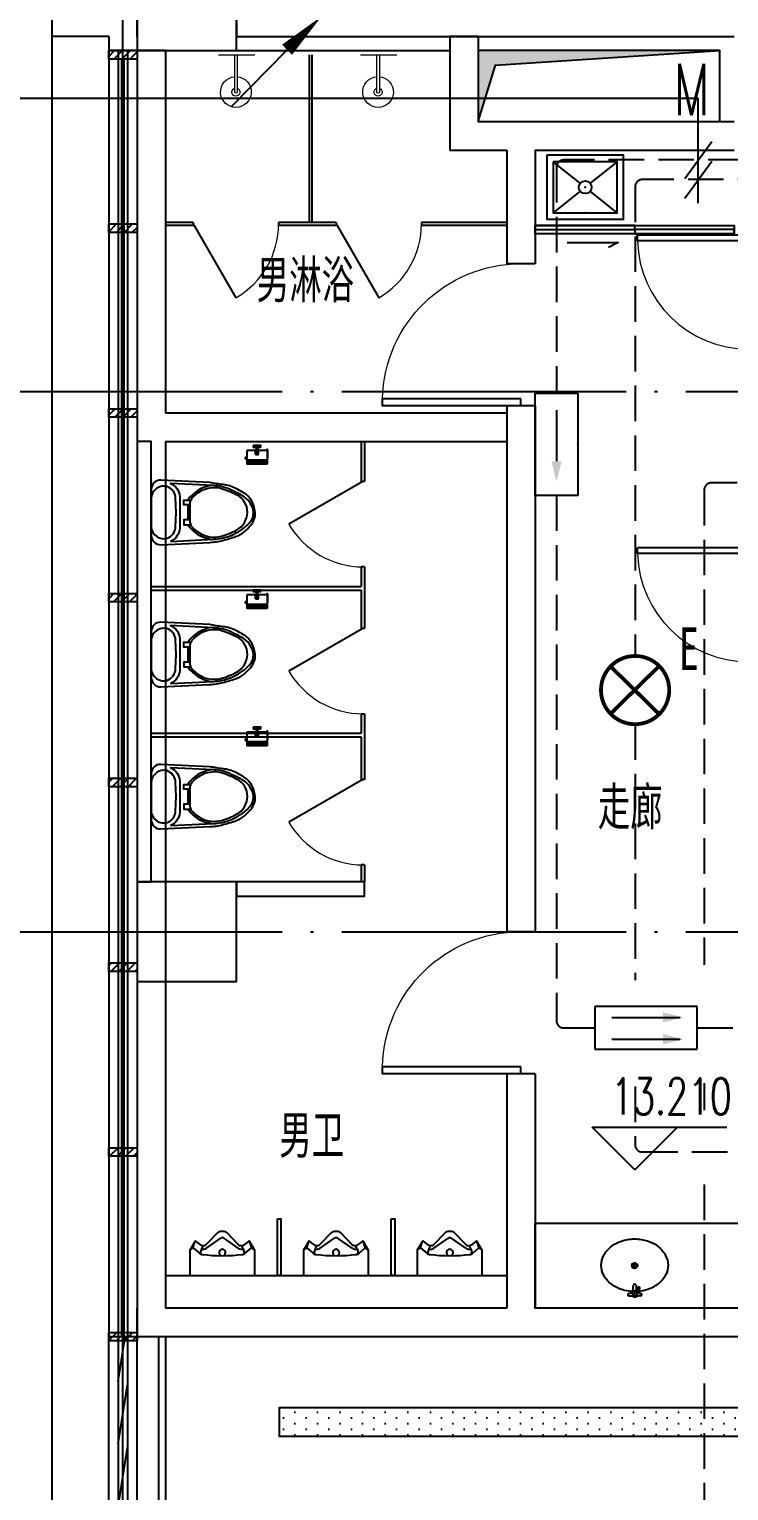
# Model space of a CAD drawing. Extents: x -621157 to 1764546, y -106808 to 741893.
# Drawn here: x 1222 to 6143, y 226066 to 236350 of the extents above; entities that cross this region are included whole.
import ezdxf
from ezdxf.enums import TextEntityAlignment as Align

# ---------------------------------------------------------------- set-up
doc = ezdxf.new("R2010")
doc.units = 0
doc.header["$LTSCALE"] = 1000
doc.header["$MEASUREMENT"] = 0
for name, pattern in [('DASH', [0.35, 0.25, -0.1]), ('XREF-A-101-平面图_t3$0$__DASH', [0.35, 0.25, -0.1]), ('XREF-A-101-平面图_t3$0$DOTE', [2.42, 2, -0.2, 0.02, -0.2])]:
    doc.linetypes.add(name, pattern=pattern)
for name, color, linetype in [('0-底图', 7, 'Continuous'), ('E-EQUIP-LGT', 3, 'Continuous'), ('EQUIP-照明', 3, 'Continuous'), ('SIG_TEXT', 2, 'Continuous'), ('T-EQUP-JT', 7, 'Continuous'), ('TEL_TEXT', 7, 'Continuous'), ('WIRE-应急', 4, 'DASH'), ('WIRE-照明', 4, 'Continuous'), ('XREF-A-101-平面图_t3$0$A-COLUMN', 8, 'Continuous'), ('XREF-A-101-平面图_t3$0$A-CURTWALL', 8, 'Continuous'), ('XREF-A-101-平面图_t3$0$A-DIM_ELEV', 8, 'Continuous'), ('XREF-A-101-平面图_t3$0$A-DOTE', 8, 'Continuous'), ('XREF-A-101-平面图_t3$0$A-PUB_HATCH', 8, 'Continuous'), ('XREF-A-101-平面图_t3$0$A-RAIL', 8, 'Continuous'), ('XREF-A-101-平面图_t3$0$A-ROOM-CH', 8, 'Continuous'), ('XREF-A-101-平面图_t3$0$A-SEE', 8, 'Continuous'), ('XREF-A-101-平面图_t3$0$A-WALL', 8, 'Continuous'), ('XREF-A-101-平面图_t3$0$A-WALL-FILL', 8, 'Continuous'), ('XREF-A-101-平面图_t3$0$A-WINDOW', 8, 'Continuous'), ('XREF-A-101-平面图_t3$0$A-背衬铝板', 8, 'Continuous'), ('XREF-A-101-平面图_t3$0$I-FLOORING', 8, 'Continuous'), ('XREF-A-101-平面图_t3$0$I-FURNITURE', 8, 'Continuous'), ('XREF-A-101-平面图_t3$0$LVTRY', 8, 'Continuous'), ('XREF-A-101-平面图_t3$0$M-HOLE', 8, 'Continuous'), ('XREF-A-101-平面图_t3$0$wipess', 8, 'Continuous'), ('设备-照明', 3, 'Continuous')]:
    doc.layers.add(name, color=color, linetype=linetype)
doc.layers.add('XREF-A-101-平面图_t3$0$-DS-厨卫', color=8, linetype='Continuous', lineweight=20)
doc.styles.add('_TEL_DIM', font='SIMPLEX', dxfattribs={"width": 0.8, "height": 3.5, "bigfont": 'HZTXT'})
doc.styles.get("Standard").update_dxf_attribs({"font": 'romans.shx', "bigfont": 'HZDXC.SHX'})
doc.styles.add('STYLE1', font='simhei.ttf')
doc.styles.add('XREF-A-101-平面图_t3$0$-HZDXCROMANS', font='ROMANS.shx', dxfattribs={"bigfont": 'HZDXC.shx'})
doc.styles.add('XREF-A-101-平面图_t3$0$A-STANDARD', font='SIMPLEX', dxfattribs={"bigfont": 'GBCBIG'})
doc.styles.add('XREF-A-101-平面图_t3$0$hzdxcROMANS', font='ROMANS', dxfattribs={"width": 0.8, "bigfont": 'HZDXC'})

# ---------------------------------------------------------------- blocks, each defined once
blk = doc.blocks.new('XREF-A-101-平面图_t3$0$柱网3F')
at = {"layer": 'XREF-A-101-平面图_t3$0$A-COLUMN'}
for points in [[(100, -3800), (800, -3800), (800, -3100), (100, -3100)], [(100, -10350), (800, -10350), (800, -9650), (100, -9650)]]:
    blk.add_lwpolyline(points, close=True, dxfattribs=at)
blk = doc.blocks.new('XREF-A-101-平面图_t3$0$G$C869EB286')
at = {"layer": 'XREF-A-101-平面图_t3$0$A-WINDOW'}
h = blk.add_hatch(dxfattribs=at)
h.set_pattern_fill('ANSI31', color=256, scale=25)
h.set_pattern_definition([(45, (-143.957, -89940), (-28.0633, 28.0633), [])])
h.paths.add_polyline_path([(0, 60), (200, 60), (200, 0), (0, 0)])
blk.add_lwpolyline([(0, 60), (200, 60), (200, 0), (0, 0)], close=True, dxfattribs=at)
blk = doc.blocks.new('XREF-A-101-平面图_t3$0$ROOM')
at = {"layer": 'XREF-A-101-平面图_t3$0$A-ROOM-CH', "style": 'XREF-A-101-平面图_t3$0$-HZDXCROMANS', "width": 0.6}
for tag, p in [('中文房间名称', (0, -1000)), ('英文房间名称', (0, -1500))]:
    blk.add_attdef(tag, text='', height=300, dxfattribs=at).set_placement(p, align=Align.CENTER)
blk = doc.blocks.new('XREF-A-101-平面图_t3$0$轴网(3)')
at = {"layer": 'XREF-A-101-平面图_t3$0$A-DOTE', "linetype": 'XREF-A-101-平面图_t3$0$DOTE'}
for p, q in [((0, -3300), (0, 43300)), ((-3300, 33800), (69800, 33800)), ((-3300, 30000), (69800, 30000))]:
    blk.add_line(p, q, dxfattribs=at)
blk = doc.blocks.new('XREF-A-101-平面图_t3$0$dgdgd')
at = {"layer": 'XREF-A-101-平面图_t3$0$-DS-厨卫'}
blk.add_line((71084, -3852), (71064, -3852), dxfattribs=at)
for points in [[(71197, -3852), (70941, -3852)], [(71064, -3852), (71064, -4115)], [(71084, -3852), (71084, -4115)]]:
    blk.add_lwpolyline(points, dxfattribs=at)
for centre, radius, start, end in [((71074, -4114), 108, 95.306, 84.694), ((71074, -4114), 28.3, 110.6725, 69.3275), ((71074, -4112), 10.5, 197.2381, 342.7619)]:
    blk.add_arc(centre, radius, start, end, dxfattribs=at)
blk = doc.blocks.new('XREF-A-101-平面图_t3$0$A-VEGA-2-LAY-1-01（B栋办公楼）$0$$TCHSYS$APDOOR2D')
blk.add_line((0.5, 0), (0, 0.866))
at = {"lineweight": 13}
blk.add_arc((0.5, 0), 1, 120, 180, dxfattribs=at)
blk = doc.blocks.new('XREF-A-101-平面图_t3$0$马桶A')
blk.add_wipeout([(227, 298), (227, 304), (226, 310), (225, 316), (223, 322), (221, 328), (219, 333), (215, 338), (212, 343), (207, 347), (203, 351), (198, 355), (193, 358), (187, 361), (181, 363), (175, 364), (169, 365), (163, 365), (-163, 365), (-169, 365), (-175, 364), (-181, 363), (-187, 361), (-193, 358), (-198, 355), (-203, 351), (-207, 347), (-212, 343), (-215, 338), (-219, 333), (-221, 328), (-224, 322), (-225, 316), (-226, 310), (-227, 304), (-227, 298), (-211, -47), (-208, -78), (-203, -108), (-197, -139), (-170, -228), (-164, -243), (-156, -259), (-148, -273), (-137, -287), (-115, -312), (-90, -335), (-82, -342), (-73, -348), (-63, -353), (-53, -357), (-43, -361), (-32, -363), (-22, -365), (-11, -365), (0, -365), (16, -363), (31, -360), (47, -356), (62, -350), (76, -343), (90, -335), (102, -327), (114, -317), (124, -306), (133, -294), (141, -281), (169, -230), (179, -209), (187, -186), (193, -163), (196, -140), (211, -47)]).dxf.layer = 'XREF-A-101-平面图_t3$0$wipess'
at = {"color": 35, "linetype": 'ByBlock'}
blk.add_line((53, 109), (-53, 109), dxfattribs=at)
at = {"color": 0, "linetype": 'Continuous'}
blk.add_lwpolyline([(227, 298, 0.431726), (163, 365), (-163, 365, 0.431435), (-227, 298), (-211, -47, 0.05293), (-197, -139, 0.015625), (-170, -228, 0.092508), (-137, -287, 0.041886), (-90, -335, 0.199313), (0, -365, 0.124065), (90, -335, 0.122705), (141, -281, 0.00916), (169, -230, 0.093585), (196, -140, -0.024039), (211, -47)], format="xyb", close=True, dxfattribs=at)
at = {"color": 35}
for points in [[(-101, 194), (0, 190), (101, 194, 0.31346), (183, 257, 0.214355), (170, 326, 0.233297), (103, 365), (-107, 365, 0.214741), (-170, 326, 0.214469), (-182, 253, 0.149897), (-150, 211, 0.149897), (-101, 194)], [(-204, 229), (-189, -72, 0.039846), (-181, -133, 0.096207), (-126, -263, 0.060028), (-69, -329, 0.204422), (0, -353, 0.133941), (69, -329, 0.129163), (125, -263, -0.000598), (157, -200, 0.056687), (181, -133, 0.051135), (189, -72), (204, 229, -0.272391), (111, 165), (-111, 165, -0.270676), (-204, 229)], [(107, 73, 0.09365), (83, 89, 0.098915), (54, 95), (-55, 95, 0.096282), (-83, 89, 0.096282), (-108, 73, 0.05557), (-140, 34, 0.05557), (-163, -11, 0.092989), (-174, -76, 0.063501), (-167, -129, 0.057856), (-124, -235, 0.268831), (0, -311, 0.294074), (124, -235, 0.034416), (167, -129, 0.087024), (174, -76, 0.134611), (140, 34, 0.061058), (107, 73)]]:
    blk.add_lwpolyline(points, format="xyb", close=True, dxfattribs=at)
at = {"color": 35, "linetype": 'ByBlock'}
for points in [[(-53, 95), (-53, 136), (-87, 136), (-87, 88)], [(53, 95), (53, 136), (86, 136), (86, 88)]]:
    blk.add_lwpolyline(points, dxfattribs=at)
for centre, start, end in [((52, -92), 124.5259, 171.7782), ((-52, -92), 8.2064, 55.4741)]:
    blk.add_arc(centre, 244, start, end, dxfattribs=at)
blk = doc.blocks.new('XREF-A-101-平面图_t3$0$A$C12754C8C')
at = {"layer": 'XREF-A-101-平面图_t3$0$I-FURNITURE', "color": 8}
for p, q in [((110, 122), (55, 122)), ((10, 30), (155, 30)), ((10, 21), (155, 21)), ((10, 14), (155, 14)), ((10, 8), (155, 8)), ((10, 4), (155, 4))]:
    blk.add_line(p, q, dxfattribs=at)
at = {"layer": 'XREF-A-101-平面图_t3$0$I-FURNITURE'}
for p, q in [((77, 120), (77, 80)), ((87, 120), (87, 80)), ((0, 39), (0, 44)), ((10, 49), (5, 49)), ((6, 39), (6, 40)), ((9, 43), (10, 43)), ((10, 96), (10, 0)), ((72, 96), (10, 96)), ((72, 68), (72, 96)), ((72, 93), (77, 93)), ((72, 87), (77, 87)), ((72, 68), (92, 68)), ((77, 80), (87, 80)), ((87, 93), (92, 93)), ((87, 87), (92, 87)), ((92, 68), (92, 96)), ((155, 96), (92, 96)), ((151, 101), (151, 96)), ((155, 96), (155, 0)), ((157, 101), (157, 44)), ((155, 0), (10, 0))]:
    blk.add_line(p, q, dxfattribs=at)
blk.add_lwpolyline([(55, 130), (55, 122, 0.414214), (57, 120), (108, 120, 0.414214), (110, 122), (110, 130)], format="xyb", close=True, dxfattribs=at)
for centre, radius, start, end in [((154, 101), 3, 0, 180), ((5, 44), 5, 90, 180), ((3, 39), 3, 180, 0), ((9, 40), 3, 90, 180), ((154, 44), 3, 286.1013, 360)]:
    blk.add_arc(centre, radius, start, end, dxfattribs=at)
blk = doc.blocks.new('XREF-A-101-平面图_t3$0$SANITARYWARELIB$SYSLIB$00000026')
at = {"color": 0}
for p, q in [((-250, -50, 0), (-39, -219, 0)), ((39, -219, 0), (250, -50, 0)), ((-250, -450, 0), (-39, -281, 0)), ((39, -281, 0), (250, -450, 0))]:
    blk.add_line(p, q, dxfattribs=at)
at = {"color": 0, "elevation": 0}
for points in [[(300, -500), (300, 0), (-300, 0), (-300, -500)], [(250, -450), (250, -50), (-250, -50), (-250, -450)]]:
    blk.add_lwpolyline(points, close=True, dxfattribs=at)
at = {"color": 0}
blk.add_circle((0, -250, 0), 50, dxfattribs=at)
for p in [(0, -50, 0), (0, -250, 0)]:
    blk.add_point(p, dxfattribs=at)
blk = doc.blocks.new('XREF-A-101-平面图_t3$0$URN--02')
blk.add_wipeout([(-457, 0), (0, 0), (0, -178), (-36, -240), (-36, -240), (-36, -241), (-37, -241), (-37, -241), (-37, -241), (-37, -241), (-38, -242), (-38, -242), (-39, -242), (-40, -243), (-41, -243), (-41, -243), (-42, -243), (-43, -243), (-44, -242), (-45, -242), (-45, -242), (-46, -241), (-47, -240), (-48, -239), (-52, -236), (-58, -231), (-64, -226), (-70, -221), (-76, -217), (-79, -214), (-83, -211), (-88, -209), (-84, -211), (-90, -209), (-95, -208), (-100, -208), (-104, -210), (-108, -211), (-112, -214), (-116, -219), (-120, -223), (-181, -285), (-198, -303), (-203, -306), (-211, -309), (-218, -311), (-222, -311), (-235, -311), (-244, -310), (-250, -308), (-257, -304), (-262, -300), (-271, -290), (-282, -279), (-294, -267), (-304, -257), (-314, -246), (-330, -230), (-339, -221), (-345, -215), (-352, -210), (-356, -209), (-361, -208), (-368, -209), (-378, -214), (-395, -228), (-412, -241), (-413, -242), (-415, -243), (-417, -243), (-420, -242), (-421, -240), (-457, -178)]).dxf.layer = 'XREF-A-101-平面图_t3$0$wipess'
at = {"color": 0, "linetype": 'Continuous'}
blk.add_lwpolyline([(-222, -311, 0.202919), (-195, -300), (-113, -216, -0.389432), (-79, -214), (-45, -241, 0.462615), (-36, -240), (0, -178), (0, 0), (-457, 0), (-457, -178), (-421, -240, 0.462594), (-412, -241), (-378, -214, -0.372868), (-345, -215), (-262, -300, 0.202811), (-235, -311)], format="xyb", close=True, dxfattribs=at)
at = {"color": 35}
for points in [[(-457, -178), (-439, -192, 0.359145), (-431, -192)], [(-85, -149, 0.063072), (-372, -149)], [(-237, -140, 5.328794), (-220, -140)], [(-67, -157, 0.147155), (-87, -149)], [(0, -178), (-18, -192, -0.359152), (-26, -192), (-67, -157)]]:
    blk.add_lwpolyline(points, format="xyb", dxfattribs=at)
at = {"color": 39}
for points in [[(-435, -194), (-422, -238)], [(-376, -188), (-383, -165)], [(-341, -193), (-243, -262)], [(-116, -193), (-214, -262)], [(-81, -188), (-74, -165)], [(-22, -194), (-35, -238)]]:
    blk.add_lwpolyline(points, dxfattribs=at)
at = {"color": 35}
blk.add_lwpolyline([(-390, -157), (-431, -192)], dxfattribs=at)
at = {"color": 39}
for points in [[(-370, -149, 0.147155), (-390, -157)], [(-372, -149, 0.460813), (-383, -165)], [(-341, -193, 0.216515), (-377, -186)], [(-376, -188, 0.333711), (-364, -197)], [(-80, -186, 0.216515), (-116, -193)], [(-93, -197, 0.33371), (-81, -188)], [(-74, -165, 0.460816), (-85, -149)], [(-243, -262, 0.319648), (-214, -262)]]:
    blk.add_lwpolyline(points, format="xyb", dxfattribs=at)
blk = doc.blocks.new('XREF-A-101-平面图_t3$0$$lvtry$00000194')
at = {"color": 0}
for p, q in [((-17, -27), (-17, -17)), ((17, -27), (17, -17))]:
    blk.add_line(p, q, dxfattribs=at)
blk.add_lwpolyline([(14, -39, -0.067374), (92, -53, -0.088152), (166, -93, -0.105269), (218, -155, -0.121685), (235, -224, -0.121685), (218, -292, -0.105269), (166, -355, -0.088152), (92, -394, -0.078966), (0, -409, -0.078966), (-92, -394, -0.088152), (-166, -355, -0.105269), (-218, -292, -0.121685), (-235, -224, -0.121685), (-218, -155, -0.105269), (-166, -93, -0.088152), (-92, -53, -0.059935), (-23, -40, -0.059935)], format="xyb", dxfattribs=at)
for centre, radius in [((0, -27), 16.7), ((0, -221), 20), ((0, -221), 15)]:
    blk.add_circle(centre, radius, dxfattribs=at)
for centre, radius, start, end in [((0, -17), 16.7, 0, 180), ((-40, -17), 10.1, 106.6096, 258.1648), ((-64, 250), 259, 274.7069, 282.3732), ((-75, -197), 173, 71.36, 79.1873), ((-29, -63), 6.77, 155.344, 308.3224), ((-171, 35), 166, 324.8411, 338.1337), ((-171, 35), 170, 324.8411, 331.3523), ((-29, -63), 3.37, 155.344, 308.3224), ((100, -178), 170, 132.3141, 138.8253), ((100, -178), 166, 125.5327, 138.8253), ((-12, -42), 10.6, 201.8924, 261.774), ((-381, -99), 372, 2.3982, 6.7627), ((0, -80), 9.9, 201.7837, 338.2163), ((64, 250), 259, 257.6268, 265.2931), ((381, -99), 372, 170.1008, 177.6018), ((75, -197), 173, 100.8127, 110.4191), ((40, -17), 10.1, 281.8352, 73.3904)]:
    blk.add_arc(centre, radius, start, end, dxfattribs=at)
for p in [(0, -27), (0, -221)]:
    blk.add_point(p, dxfattribs=at)
blk = doc.blocks.new('XREF-A-101-平面图_t3$0$G$C5C507F0A')
at = {"layer": 'XREF-A-101-平面图_t3$0$I-FLOORING'}
blk.add_line((200, -12320), (2600, -12320), dxfattribs=at)
at = {"layer": 'XREF-A-101-平面图_t3$0$I-FURNITURE', "color": 251, "ltscale": 0.5}
blk.add_lwpolyline([(2800, -4930), (4200, -4930), (4200, -4990), (2800, -4990)], close=True, dxfattribs=at)
at = {"layer": 'XREF-A-101-平面图_t3$0$LVTRY'}
for p, q in [((700, -3700), (2200, -3700)), ((1210, -3730), (1210, -4910)), ((1230, -3730), (1230, -4910)), ((395, -4910), (200, -4910)), ((395, -4930), (200, -4930)), ((395, -4910), (395, -4930)), ((395, -4910), (395, -4930)), ((1400, -4910), (995, -4910)), ((995, -4910), (995, -4930)), ((1400, -4930), (995, -4930)), ((1400, -4910), (1400, -4930)), ((2600, -4910), (2000, -4910)), ((2000, -4910), (2000, -4930)), ((2000, -4910), (2000, -4930)), ((2600, -4930), (2000, -4930)), ((1575, -6450), (1575, -6733)), ((1600, -6450), (1600, -6733)), ((1575, -7333), (1575, -7471)), ((1600, -7333), (1600, -7483)), ((100, -7471), (1575, -7471)), ((100, -7496), (1575, -7496)), ((1575, -7496), (1575, -7767)), ((1600, -7483), (1600, -7767)), ((1600, -7767), (1575, -7767)), ((1575, -8367), (1575, -8504)), ((1575, -8367), (1600, -8367)), ((100, -8504), (1575, -8504)), ((100, -8529), (1575, -8529)), ((1575, -8529), (1575, -8830)), ((1575, -9430), (1575, -9550)), ((1600, -9430), (1600, -9550))]:
    blk.add_line(p, q, dxfattribs=at)
for points in [[(2800, -4960), (3500, -4960), (3500, -4930), (2800, -4930)], [(3500, -4990), (4200, -4990), (4200, -4960), (3500, -4960)], [(700, -9650), (1600, -9650), (1600, -9550), (700, -9550)], [(987, -11920), (1012, -11920), (1012, -12320), (987, -12320)], [(1787, -11920), (1812, -11920), (1812, -12320), (1787, -12320)], [(5100, -12550), (2800, -12550), (2800, -11950), (5100, -11950)]]:
    blk.add_lwpolyline(points, close=True, dxfattribs=at)
for points in [[(3026, -5050), (3385, -5050), (3316, -5085)], [(1600, -6733), (1575, -6733)], [(1600, -7333), (1575, -7333)], [(1600, -8367), (1600, -8830), (1575, -8830)], [(1600, -9430), (1575, -9430)]]:
    blk.add_lwpolyline(points, dxfattribs=at)
at = {"layer": 'XREF-A-101-平面图_t3$0$LVTRY', "xscale": -1, "rotation": 359.9999999999998}
for p in [(71769, 122), (72769, 122)]:
    blk.add_blockref('XREF-A-101-平面图_t3$0$dgdgd', p, dxfattribs=at)
at = {"layer": 'XREF-A-101-平面图_t3$0$LVTRY'}
for name, p, xscale, yscale, zscale, rotation in [('XREF-A-101-平面图_t3$0$SANITARYWARELIB$SYSLIB$00000026', (3152, -4887, 0), 0.9, 0.9, 0.9, 180), ('XREF-A-101-平面图_t3$0$A-VEGA-2-LAY-1-01（B栋办公楼）$0$$TCHSYS$APDOOR2D', (1588, -7033), -600, -600, 25, 269.9999999994639), ('XREF-A-101-平面图_t3$0$A-VEGA-2-LAY-1-01（B栋办公楼）$0$$TCHSYS$APDOOR2D', (1588, -8067), -600, -600, 25, 269.9999999994639), ('XREF-A-101-平面图_t3$0$A-VEGA-2-LAY-1-01（B栋办公楼）$0$$TCHSYS$APDOOR2D', (1588, -9130), -600, -600, 25, 269.9999999994622)]:
    blk.add_blockref(name, p, dxfattribs=dict(at, xscale=xscale, yscale=yscale, zscale=zscale, rotation=rotation))
at = {"layer": 'XREF-A-101-平面图_t3$0$LVTRY', "xscale": -600, "yscale": -600, "zscale": 25}
for p in [(695, -4920), (1700, -4920)]:
    blk.add_blockref('XREF-A-101-平面图_t3$0$A-VEGA-2-LAY-1-01（B栋办公楼）$0$$TCHSYS$APDOOR2D', p, dxfattribs=at)
at = {"layer": 'XREF-A-101-平面图_t3$0$LVTRY', "extrusion": (0, 0, -1), "xscale": -1, "zscale": -1}
for p in [(-761, -6610), (-761, -7626), (-761, -8592)]:
    blk.add_blockref('XREF-A-101-平面图_t3$0$A$C12754C8C', p, dxfattribs=at)
at = {"layer": 'XREF-A-101-平面图_t3$0$LVTRY'}
for name, p, rotation in [('XREF-A-101-平面图_t3$0$马桶A', (465, -6950), 89.99999999999984), ('XREF-A-101-平面图_t3$0$马桶A', (465, -7950), 89.99999999999984), ('XREF-A-101-平面图_t3$0$马桶A', (465, -8950), 89.99999999999984), ('XREF-A-101-平面图_t3$0$$lvtry$00000194', (3501, -12471), 180.3060095053976)]:
    blk.add_blockref(name, p, dxfattribs=dict(at, rotation=rotation))
blk.add_lwpolyline([(100, -9550), (100, -6450), (0, -6450), (0, -9550)], close=True, dxfattribs=at)
at = {"layer": 'XREF-A-101-平面图_t3$0$LVTRY', "rotation": 179.9999999999999}
for p in [(371, -12320), (1171, -12320), (1971, -12320)]:
    blk.add_blockref('XREF-A-101-平面图_t3$0$URN--02', p, dxfattribs=at)
blk = doc.blocks.new('XREF-A-101-平面图_t3$0$DOOR2DLIB$SYSLIB$00000107')
at = {"color": 0}
for p, q in [((0.45, 0.975), (0.5, 0.975)), ((0.45, 0), (0.45, 0.975)), ((0.5, 0), (0.5, 0.975)), ((0.5, 0), (0.45, 0))]:
    blk.add_line(p, q, dxfattribs=at)
at = {"color": 0, "lineweight": 13}
blk.add_arc((0.475, 0), 0.975, 91.4693, 180, dxfattribs=at)
blk = doc.blocks.new('XREF-A-101-平面图_t3$0$WINDOW2DLIB$SYSLIB$00000012')
at = {"color": 0}
for points in [[(-0.5, 0.5), (-0.5, -0.5)], [(0.5, 0.5), (-0.5, 0.5)], [(0.5, -0.5), (0.5, 0.5)], [(-0.5, 0.1667), (0.5, 0.1667)], [(-0.3839, -0.1667), (-0.448, 0.1667)], [(-0.3159, -0.1667), (-0.38, 0.1667)], [(-0.2479, -0.1667), (-0.312, 0.1667)], [(-0.1799, -0.1667), (-0.244, 0.1667)], [(-0.1119, -0.1667), (-0.176, 0.1667)], [(-0.0439, -0.1667), (-0.108, 0.1667)], [(0.0241, -0.1667), (-0.04, 0.1667)], [(0.0921, -0.1667), (0.028, 0.1667)], [(0.16, -0.1667), (0.0959, 0.1667)], [(0.228, -0.1667), (0.1639, 0.1667)], [(0.296, -0.1667), (0.2319, 0.1667)], [(0.364, -0.1667), (0.2999, 0.1667)], [(0.432, -0.1667), (0.3679, 0.1667)], [(0.5, -0.1667), (0.4359, 0.1667)], [(-0.4519, -0.1667), (-0.5, 0.0836)], [(-0.5, -0.1667), (0.5, -0.1667)], [(0.5, -0.5), (-0.5, -0.5)]]:
    blk.add_lwpolyline(points, dxfattribs=at)
blk = doc.blocks.new('XREF-A-101-平面图_t3')
at = {"layer": 'XREF-A-101-平面图_t3$0$A-PUB_HATCH'}
h = blk.add_hatch(dxfattribs=at)
h.set_pattern_fill('DOTS', color=256, scale=50, angle=270)
h.set_pattern_definition([(270, (200100, 465855), (79.375, -39.6875), [0, -79.375])])
h.paths.add_polyline_path([(207400, 226450), (207400, 226650), (201100, 226650), (201100, 226450)])
at = {"layer": 'XREF-A-101-平面图_t3$0$A-CURTWALL'}
for p, q in [((199900, 236200), (199900, 227150)), ((199967, 236200), (199967, 227150)), ((200033, 236200), (200033, 227150)), ((200100, 227150), (199900, 227150))]:
    blk.add_line(p, q, dxfattribs=at)
at = {"layer": 'XREF-A-101-平面图_t3$0$A-RAIL'}
for points in [[(200250, 227150), (200250, 220350)], [(200300, 227150), (200300, 220350)]]:
    blk.add_lwpolyline(points, dxfattribs=at)
at = {"layer": 'XREF-A-101-平面图_t3$0$A-SEE'}
blk.add_lwpolyline([(199500, 236300), (199500, 215500)], dxfattribs=at)
at = {"layer": 'XREF-A-101-平面图_t3$0$A-WALL'}
for p, q in [((200200, 227150), (200100, 227150)), ((202800, 227150), (200200, 227150)), ((205300, 227150), (202800, 227150))]:
    blk.add_line(p, q, dxfattribs=at)
at = {"layer": 'XREF-A-101-平面图_t3$0$A-WALL-FILL', "color": 171}
for p, q in [((199500, 240500), (199500, 236300)), ((199900, 236300), (199500, 236300)), ((199900, 236300), (199900, 236200))]:
    blk.add_line(p, q, dxfattribs=at)
at = {"layer": 'XREF-A-101-平面图_t3$0$A-背衬铝板', "color": 6, "linetype": 'XREF-A-101-平面图_t3$0$__DASH', "ltscale": 0.5, "const_width": 30}
blk.add_lwpolyline([(200000, 227150), (200000, 236140)], dxfattribs=at)
at = {"layer": 'XREF-A-101-平面图_t3$0$M-HOLE'}
blk.add_lwpolyline([(207400, 226450), (207400, 226650), (201100, 226650), (201100, 226450)], close=True, dxfattribs=at)
at = {"layer": 'XREF-A-101-平面图_t3$0$A-COLUMN'}
blk.add_blockref('XREF-A-101-平面图_t3$0$柱网3F', (200000, 240000), dxfattribs=at)
at = {"layer": 'XREF-A-101-平面图_t3$0$A-DOTE'}
blk.add_blockref('XREF-A-101-平面图_t3$0$轴网(3)', (200000, 200000), dxfattribs=at)
at = {"layer": 'XREF-A-101-平面图_t3$0$A-ROOM-CH'}
ref = blk.add_blockref('XREF-A-101-平面图_t3$0$ROOM', (201284, 235428), dxfattribs=at)
ref.add_attrib('中文房间名称', '男淋浴', dxfattribs={"height": 300, "style": 'XREF-A-101-平面图_t3$0$-HZDXCROMANS', "width": 0.8}).set_placement((201284, 234428), align=Align.CENTER)
ref = blk.add_blockref('XREF-A-101-平面图_t3$0$ROOM', (203569, 231720), dxfattribs=at)
ref.add_attrib('中文房间名称', '走廊', dxfattribs={"height": 300, "style": 'XREF-A-101-平面图_t3$0$-HZDXCROMANS', "width": 0.8}).set_placement((203569, 230720), align=Align.CENTER)
ref = blk.add_blockref('XREF-A-101-平面图_t3$0$ROOM', (201328, 229409), dxfattribs=at)
ref.add_attrib('中文房间名称', '男卫', dxfattribs={"height": 300, "style": 'XREF-A-101-平面图_t3$0$-HZDXCROMANS', "width": 0.8}).set_placement((201328, 228409), align=Align.CENTER)
at = {"layer": 'XREF-A-101-平面图_t3$0$A-WINDOW', "rotation": 180}
for p in [(200100, 236200), (200100, 234980), (200100, 233680), (200100, 232380), (200100, 231080), (200100, 229780), (200100, 228480), (200100, 227180)]:
    blk.add_blockref('XREF-A-101-平面图_t3$0$G$C869EB286', p, dxfattribs=at)
at = {"layer": 'XREF-A-101-平面图_t3$0$A-WINDOW', "xscale": 6500.000000861066, "yscale": 200, "zscale": 6500.000000861066, "rotation": 270.0000000000052}
blk.add_blockref('XREF-A-101-平面图_t3$0$WINDOW2DLIB$SYSLIB$00000012', (200000, 223900), dxfattribs=at)
blk.add_blockref('XREF-A-101-平面图_t3$0$G$C5C507F0A', (200100, 239900))
at = {"layer": 'XREF-A-101-平面图_t3$0$A-PUB_HATCH'}
h = blk.add_hatch(color=256, dxfattribs=at)
h.dxf.hatch_style = 1
h.paths.add_polyline_path([(204200, 236200), (202500, 236200), (202500, 235700), (202622, 236096)])
at = {"layer": 'XREF-A-101-平面图_t3$0$A-CURTWALL'}
for q in [(199900, 236200), (200100, 227150)]:
    blk.add_line((200100, 236200), q, dxfattribs=at)
at = {"layer": 'XREF-A-101-平面图_t3$0$A-DIM_ELEV'}
for p, q in [((203602, 228324), (203302, 228624)), ((203302, 228624), (204248, 228624)), ((203602, 228324), (203902, 228624))]:
    blk.add_line(p, q, dxfattribs=at)
at = {"layer": 'XREF-A-101-平面图_t3$0$A-WALL'}
for p, q in [((202300, 236300), (202300, 235500)), ((202500, 236300), (202300, 236300)), ((202500, 236300), (202500, 235700)), ((200100, 236200), (200100, 233650)), ((200300, 236200), (200100, 236200)), ((200300, 236200), (200300, 233650)), ((202500, 235700), (202800, 235700)), ((202800, 235700), (204300, 235700)), ((202300, 235500), (202700, 235500)), ((202700, 235500), (202700, 234700)), ((202900, 235500), (202900, 234700)), ((202900, 235500), (204300, 235500)), ((202700, 233700), (202700, 230000)), ((202900, 233700), (202900, 230000)), ((200100, 233650), (200100, 233450)), ((200300, 233650), (202700, 233650)), ((202700, 233650), (202700, 233450)), ((200100, 233450), (200100, 227350)), ((200300, 233450), (202700, 233450)), ((200300, 233450), (200300, 227350)), ((202700, 229000), (202700, 227350)), ((202900, 229000), (202900, 227350)), ((200100, 227150), (200100, 227350)), ((202700, 227350), (200300, 227350)), ((205200, 227350), (202900, 227350))]:
    blk.add_line(p, q, dxfattribs=at)
for points in [[(202900, 234700), (202700, 234700)], [(202900, 233700), (202700, 233700)], [(202900, 230000), (202700, 230000)], [(202900, 229000), (202700, 229000)]]:
    blk.add_lwpolyline(points, dxfattribs=at)
at = {"layer": 'XREF-A-101-平面图_t3$0$A-WALL-FILL', "color": 171}
for p, q in [((200100, 236300), (200100, 236500)), ((200800, 236500), (200800, 236300)), ((200100, 236300), (200100, 236200)), ((200800, 236300), (204300, 236300)), ((200100, 236200), (199900, 236200))]:
    blk.add_line(p, q, dxfattribs=at)
at = {"layer": 'XREF-A-101-平面图_t3$0$M-HOLE'}
blk.add_lwpolyline([(202500, 235700), (204200, 235700), (204200, 236200), (202500, 236200)], close=True, dxfattribs=at)
blk.add_lwpolyline([(204200, 236200), (202500, 236200), (202500, 235700), (202622, 236096), (204200, 236200)], dxfattribs=at)
at = {"layer": 'XREF-A-101-平面图_t3$0$A-WINDOW', "rotation": 270.0000000000008}
for p, xscale, yscale, zscale in [((204400, 234500), -800, -800, -800), ((202800, 234200), 1000, -1000, 1000), ((204400, 232300), -800, -800, -800), ((202800, 229500), 1000, -1000, 1000)]:
    blk.add_blockref('XREF-A-101-平面图_t3$0$DOOR2DLIB$SYSLIB$00000107', p, dxfattribs=dict(at, xscale=xscale, yscale=yscale, zscale=zscale))
at = {"layer": 'XREF-A-101-平面图_t3$0$A-DIM_ELEV', "color": 7, "style": 'XREF-A-101-平面图_t3$0$A-STANDARD', "width": 0.705882}
blk.add_text('13.210', height=255, dxfattribs=at).set_placement((203435, 228714))
at = {"layer": 'XREF-A-101-平面图_t3$0$M-HOLE', "style": 'XREF-A-101-平面图_t3$0$hzdxcROMANS', "width": 0.7}
blk.add_text('M', height=360, dxfattribs=at).set_placement((203871, 235746))
blk = doc.blocks.new('HC002633132082')
at = {"layer": 'EQUIP-照明', "color": 0, "linetype": 'Continuous', "const_width": 0.267}
blk.add_lwpolyline([(-2.37, 0, 1), (2.43, 0, 1)], format="xyb", close=True, dxfattribs=at)
for points in [[(-1.7, 1.67), (1.7, -1.67)], [(-1.7, -1.67), (-1.7, -1.67), (1.7, 1.67)]]:
    blk.add_lwpolyline(points, dxfattribs=at)
at = {"layer": 'EQUIP-照明', "color": 0}
blk.add_point((0, 0), dxfattribs=at)
at = {"color": 0, "width": 0.7}
blk.add_attdef('PSFHATT', (4.48, -2.4), '', height=0.025, dxfattribs=at)
at = {"layer": 'EQUIP-照明', "color": 0, "style": 'STYLE1', "width": 0.7}
blk.add_text('E', height=3, dxfattribs=at).set_placement((3.81, 1.42), align=Align.CENTER)
at = {"layer": 'EQUIP-照明', "color": 0, "style": '_TEL_DIM', "flags": 1}
blk.add_attdef('A', text='', height=0.0001, dxfattribs=at).set_placement((0.03, 0), align=Align.MIDDLE_CENTER)
blk = doc.blocks.new('HC002631130701')
at = {"layer": 'WIRE-照明', "color": 0}
for p, q in [((-3.6, 3), (3.6, 3)), ((-3.6, 0), (-3.6, 3)), ((3.6, 3), (3.6, 0)), ((-2.4, 1.5), (1.2, 1.5)), ((3.6, 0), (-3.6, 0))]:
    blk.add_line(p, q, dxfattribs=at)
for p in [(0, 3), (-3.6, 1.5), (3.6, 1.5), (0, 0)]:
    blk.add_point(p, dxfattribs=at)
blk.add_solid([(1.2, 1.86), (2.64, 1.5), (1.2, 1.14)], dxfattribs=at)
at = {"color": 0, "width": 0.7}
blk.add_attdef('PSFHATT', (3.62, 0), '', height=0.025, dxfattribs=at)
at = {"layer": 'TEL_TEXT', "color": 0, "style": '_TEL_DIM', "flags": 1}
blk.add_attdef('A', text='', height=0.0001, dxfattribs=at).set_placement((0, 3), align=Align.MIDDLE_CENTER)
blk = doc.blocks.new('HC002651110953')
at = {"layer": 'E-EQUIP-LGT', "color": 0}
for p, q in [((-7.2, 1.5), (-7.2, -1.5)), ((0, 1.5), (-7.2, 1.5)), ((0, -1.5), (0, 1.5)), ((-6, 0.74), (-1.2, 0.74)), ((-6, -0.8), (-1.2, -0.8)), ((-7.2, -1.5), (0, -1.5))]:
    blk.add_line(p, q, dxfattribs=at)
for p in [(-7.2, 0), (0, 0)]:
    blk.add_point(p, dxfattribs=at)
for points in [[(-2.4, 0.38), (-0.96, 0.74), (-2.4, 1.1)], [(-2.4, -1.16), (-0.96, -0.8), (-2.4, -0.44)]]:
    blk.add_solid(points, dxfattribs=at)
at = {"color": 0, "width": 0.7}
blk.add_attdef('PSFHATT', (0.02, -1.5), '', height=0.025, dxfattribs=at)
at = {"layer": 'E-EQUIP-LGT', "color": 0, "style": '_TEL_DIM', "flags": 1}
for tag in ['A', 'REMARK']:
    blk.add_attdef(tag, text='', height=0.0001, dxfattribs=at).set_placement((-3.6, -1.5), align=Align.MIDDLE_CENTER)
blk = doc.blocks.new('*X14702')
at = {"color": 0, "linetype": 'Continuous'}
for p, q in [((192.59, 446.72), (193.93, 448.06)), ((192.65, 447.21), (193.44, 448)), ((192.67, 446.38), (194.27, 447.98)), ((192.81, 446.1), (194.55, 447.84)), ((193.01, 445.87), (194.78, 447.64)), ((193.27, 445.7), (194.95, 447.39)), ((193.58, 445.59), (195.06, 447.07)), ((193.98, 445.57), (195.08, 446.67))]:
    blk.add_line(p, q, dxfattribs=at)
blk = doc.blocks.new('HC001445')
at = {"color": 4, "linetype": 'Continuous'}
for p, q in [((0.132, 0.058), (3.238, 3.233)), ((-5.47, -5.531), (-2.364, -2.356))]:
    blk.add_line(p, q, dxfattribs=at)
for points in [[(3.238, 3.233, 0.8, 0, 0), (5.189, 5.119, 0, 0, 0)], [(-2.364, -2.356, 0.8, 0, 0), (-0.412, -0.47, 0, 0, 0)]]:
    blk.add_lwpolyline(points, format="xyseb", dxfattribs=at)
blk.add_circle((0, 0), 0.625, dxfattribs=at)
at = {"color": 4, "linetype": 'Continuous', "xscale": 0.5, "yscale": 0.5, "zscale": 0.5}
blk.add_blockref('*X14702', (-96.918, -223.407), dxfattribs=at)

msp = doc.modelspace()

# ---------------------------------------------------------------- block references
at = {"layer": '0-底图'}
msp.add_blockref('XREF-A-101-平面图_t3', (-198119, 0), dxfattribs=at)

# ---------------------------------------------------------------- next in the draw order: linework, layer by layer
at = {"layer": 'SIG_TEXT', "color": 2}
for points in [[(-2033, 235864), (5928, 235864)], [(5928, 235126), (5928, 235864)], [(5833, 235299), (6023, 235560)], [(5833, 235161), (6023, 235422)]]:
    msp.add_lwpolyline(points, dxfattribs=at)
at = {"layer": 'WIRE-应急'}
for points in [[(8048, 236030), (8048, 235480, -0.414214), (7998, 235430), (4981, 235430, 0.414214), (4931, 235380), (4931, 233790)], [(8257, 236030), (8257, 235342, -0.414214), (8207, 235292), (5534, 235292, 0.414214), (5484, 235242), (5484, 231940)], [(7781, 232897), (7644, 233133, 0.267953), (7601, 233158), (6020, 233158, 0.414214), (5970, 233108), (5970, 229766)], [(4931, 233070), (4931, 229373, 0.414214), (4981, 229323), (5201, 229323)], [(5484, 228910), (5484, 228500, 0.414214), (5534, 228450), (8657, 228450)], [(5970, 228221), (5970, 214300, 0.414214), (6020, 214250), (19473, 214250)]]:
    msp.add_lwpolyline(points, format="xyb", dxfattribs=at)
for points in [[(5484, 231460), (5484, 229659)], [(5921, 229323), (6751, 229323)], [(5970, 228935), (5970, 228743)]]:
    msp.add_lwpolyline(points, dxfattribs=at)

# ---------------------------------------------------------------- next in the draw order: block references
at = {"layer": 'T-EQUP-JT', "color": 7, "linetype": 'Continuous', "ltscale": 5, "xscale": 125, "yscale": 125, "zscale": 125}
msp.add_blockref('HC001445', (3331, 236500), dxfattribs=at)
at = {"layer": '设备-照明', "xscale": 100, "yscale": 100, "zscale": 100, "rotation": 270}
msp.add_blockref('HC002631130701', (4781, 233430), dxfattribs=at)
at = {"layer": '设备-照明', "xscale": 100, "yscale": 100, "zscale": 100}
for name, p in [('HC002633132082', (5481, 231700)), ('HC002651110953', (5921, 229323))]:
    msp.add_blockref(name, p, dxfattribs=at)

doc.saveas('drawing.dxf')
